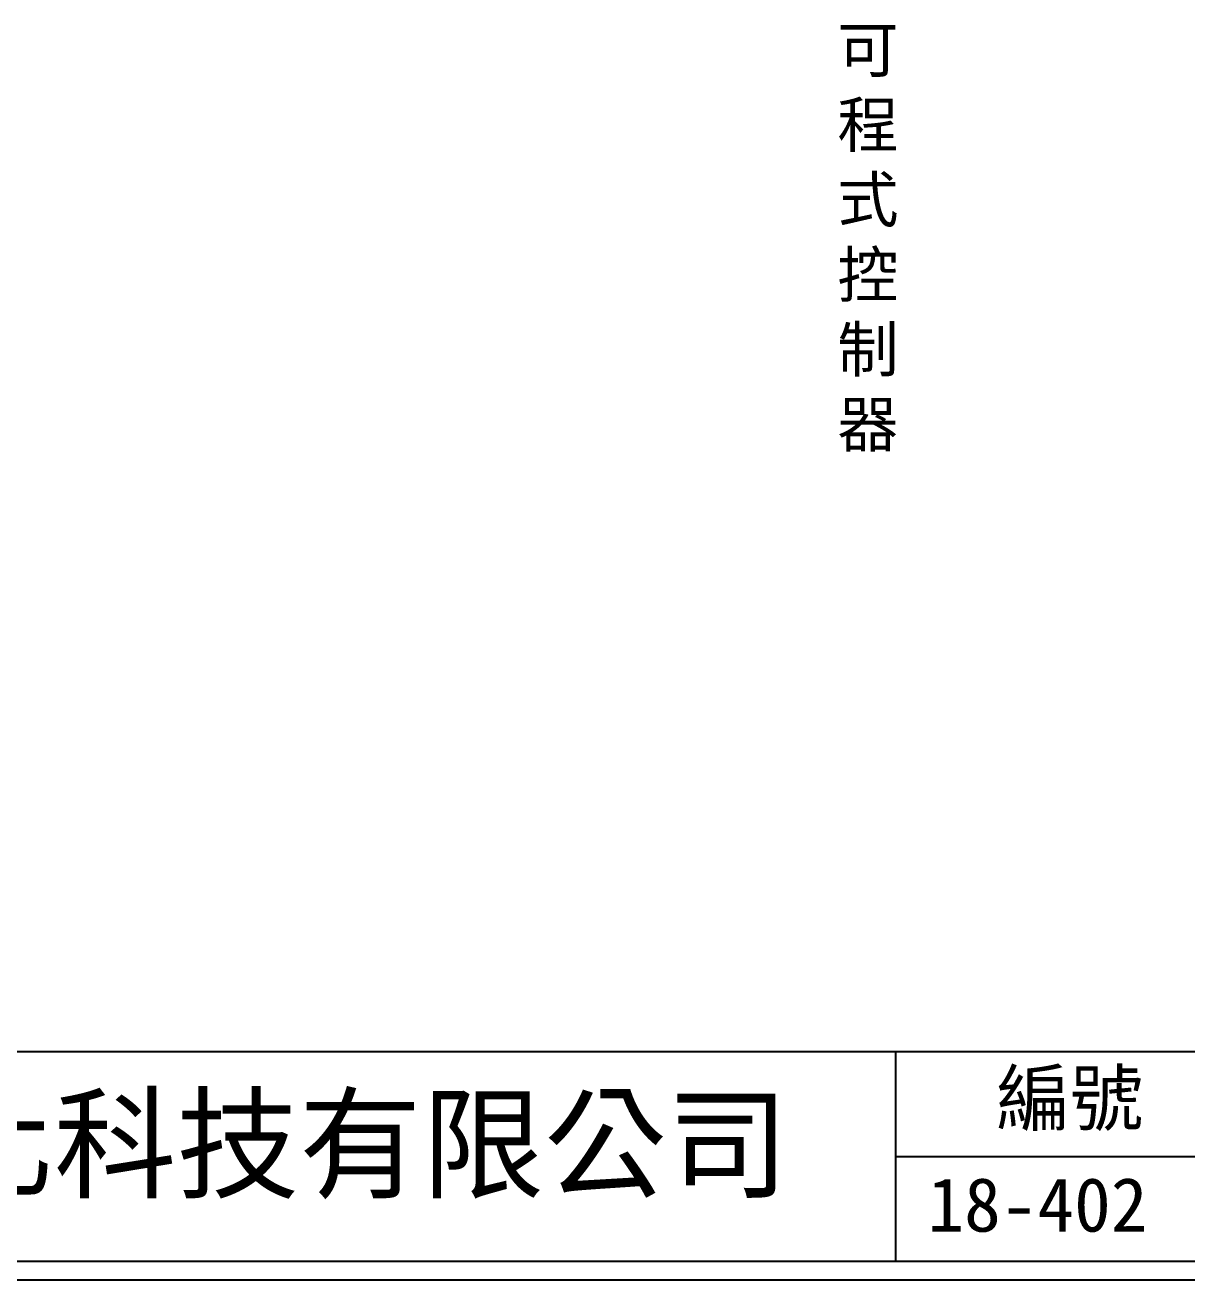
# Model space of a CAD drawing. Extents: x 10 to 297, y 3 to 207.
# Drawn here: x 87.6 to 165.2, y 3 to 86.8 of the extents above; entities that cross this region are included whole.
import ezdxf

# ---------------------------------------------------------------- set-up
doc = ezdxf.new("R2010")
doc.units = 0
doc.layers.add('圖框層', color=7, linetype='CONTINUOUS')
doc.layers.add('標尺寸層', color=3, linetype='CONTINUOUS')
doc.styles.add('CNS', font='romanc.shx', dxfattribs={"bigfont": 'chineset.shx'})
doc.styles.add('STSL', font='kaiu.ttf')

msp = doc.modelspace()

# ---------------------------------------------------------------- linework, layer by layer
at = {"layer": '圖框層', "color": 7}
for p, q in [((11.25, 18.25), (295.75, 18.25)), ((145.75, 4.25), (145.75, 18.25)), ((145.75, 11.25), (295.75, 11.25)), ((11.25, 4.25), (295.75, 4.25)), ((10, 3), (297, 3))]:
    msp.add_line(p, q, dxfattribs=at)

# ---------------------------------------------------------------- texts
at = {"layer": '圖框層', "color": 4, "style": 'STSL'}
for s, height, p in [('編號', 3.6, (152.465, 13.337)), ('泓陞自動化科技有限公司', 6, (48.604, 9.076)), ('18-402', 3.6, (147.864, 6.224))]:
    msp.add_text(s, height=height, dxfattribs=at).set_placement(p)
at = {"layer": '標尺寸層', "color": 7, "insert": (141.845, 86.635), "char_height": 3, "width": 5.42431, "attachment_point": 1, "style": 'CNS'}
msp.add_mtext('{\\fDFKai-SB|b0|i0|c136|p65;可程式控制器}', dxfattribs=at)

doc.saveas('drawing.dxf')
